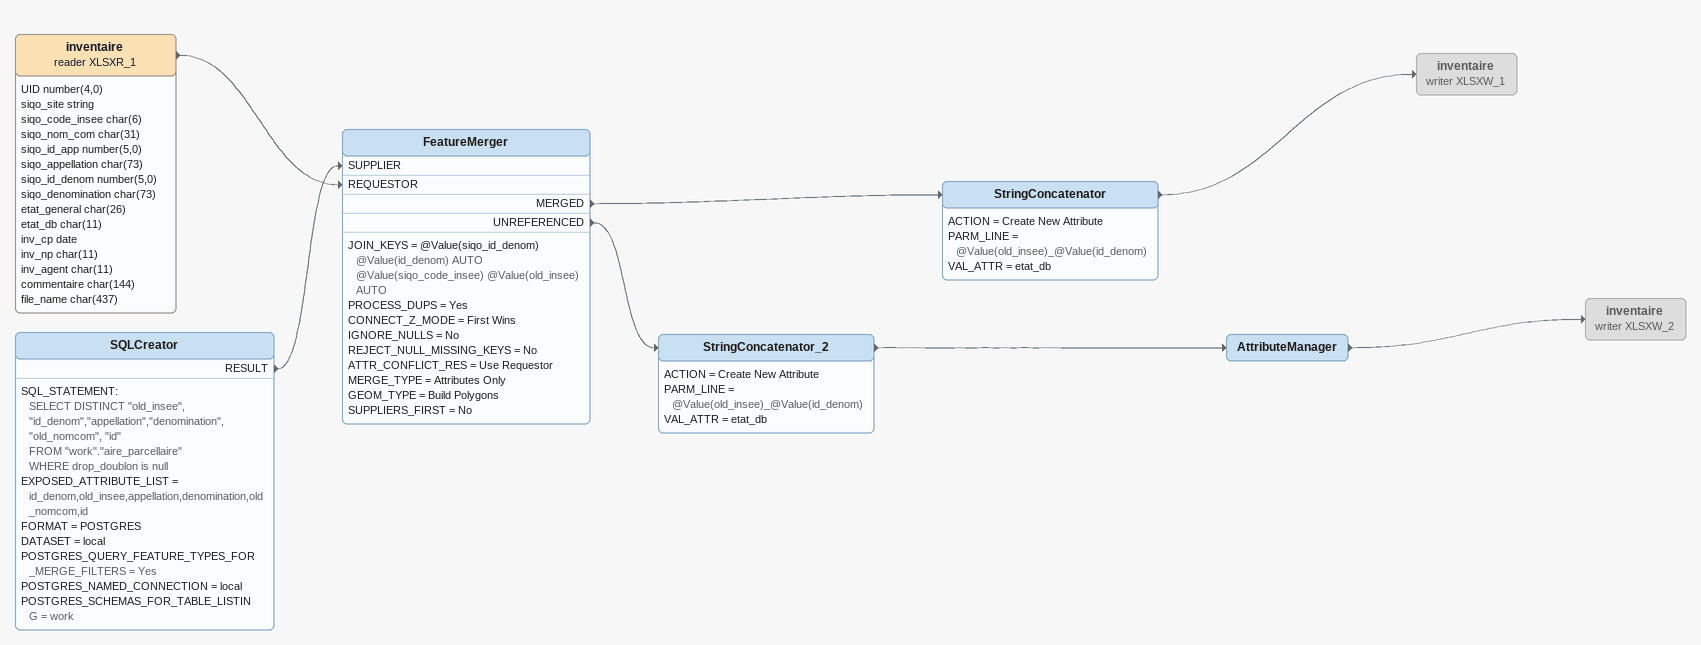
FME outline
inventaire (reader XLSXR_1)
    attributes: UID number(4,0), siqo_site string, siqo_code_insee char(6), siqo_nom_com char(31), siqo_id_app number(5,0), siqo_appellation char(73), siqo_id_denom number(5,0), siqo_denomination char(73), etat_general char(26), etat_db char(11), inv_cp date, inv_np char(11), inv_agent char(11), commentaire char(144), file_name char(437)
    -> FeatureMerger [REQUESTOR]
SQLCreator
    SQL_STATEMENT:
      SELECT DISTINCT "old_insee", "id_denom","appellation","denomination", "old_nomcom", "id"
      FROM "work"."aire_parcellaire"
      WHERE drop_doublon is null
    EXPOSED_ATTRIBUTE_LIST = id_denom,old_insee,appellation,denomination,old_nomcom,id
    FORMAT = POSTGRES
    DATASET = local
    POSTGRES_QUERY_FEATURE_TYPES_FOR_MERGE_FILTERS = Yes
    POSTGRES_NAMED_CONNECTION = local
    POSTGRES_SCHEMAS_FOR_TABLE_LISTING = work
    RESULT -> FeatureMerger [SUPPLIER]
FeatureMerger
    JOIN_KEYS = @Value(siqo_id_denom) @Value(id_denom) AUTO @Value(siqo_code_insee) @Value(old_insee) AUTO
    PROCESS_DUPS = Yes
    CONNECT_Z_MODE = First Wins
    IGNORE_NULLS = No
    REJECT_NULL_MISSING_KEYS = No
    ATTR_CONFLICT_RES = Use Requestor
    MERGE_TYPE = Attributes Only
    GEOM_TYPE = Build Polygons
    SUPPLIERS_FIRST = No
    MERGED -> StringConcatenator
    UNREFERENCED -> StringConcatenator_2
StringConcatenator
    ACTION = Create New Attribute
    PARM_LINE = @Value(old_insee)_@Value(id_denom)
    VAL_ATTR = etat_db
    -> inventaire (writer XLSXW_1)
inventaire (writer XLSXW_1) [off]
StringConcatenator_2
    ACTION = Create New Attribute
    PARM_LINE = @Value(old_insee)_@Value(id_denom)
    VAL_ATTR = etat_db
    -> AttributeManager
AttributeManager
    -> inventaire (writer XLSXW_2)
inventaire (writer XLSXW_2) [off]
